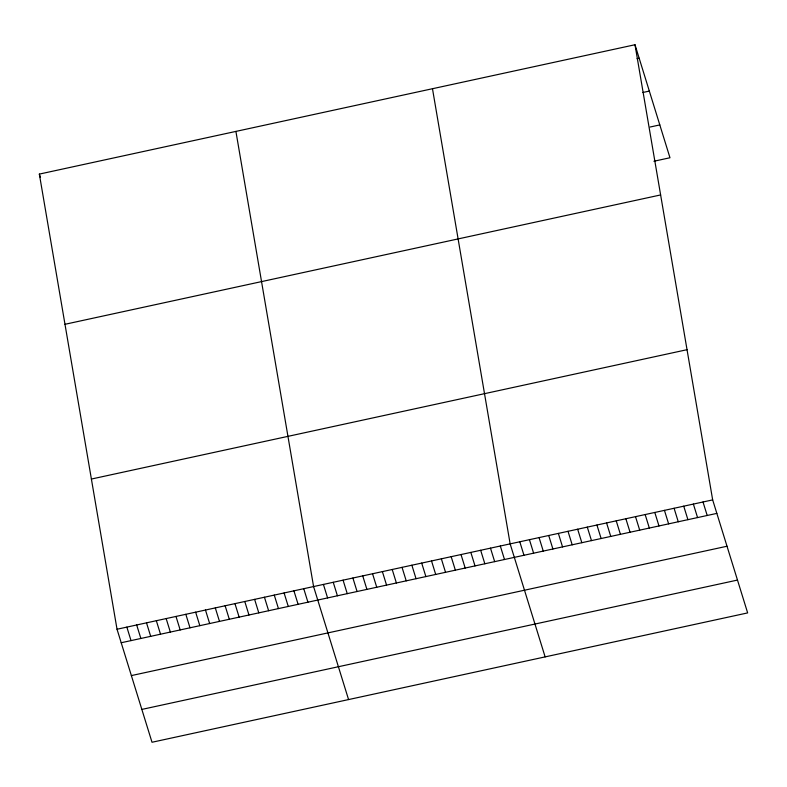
<?xml version="1.0" encoding="UTF-8"?>
<svg xmlns="http://www.w3.org/2000/svg" width="787" height="787" viewBox="0 0 787 787"><rect width="100%" height="100%" fill="white"/><g stroke="black" fill="none" stroke-linecap="round" stroke-linejoin="round"><path stroke-width="1.18" d="M634.991 44.741L712.668 499.893L747.65 612.906L152.009 742.259L117.027 629.246L39.35 174.094L634.991 44.741L669.973 157.754L653.908 161.246M637.027 58.7L639.172 58.238M642.91 92.472L649.334 91.076M650.17 127.012L659.811 124.917M64.987 324.293L660.627 194.94M91.39 479.047L687.031 349.694M117.027 629.246L712.668 499.893M121.198 642.743L716.849 513.39M131.37 675.59L727.011 546.237M141.837 709.421L737.488 580.068M703.017 501.988L707.198 515.485M693.377 504.083L697.557 517.58M683.736 506.179L687.917 519.676M674.095 508.274L678.266 521.771M664.444 510.36L668.625 523.867M654.804 512.455L658.985 525.962M645.163 514.55L649.334 528.057M635.512 516.646L639.693 530.143M625.872 518.741L630.053 532.238M616.231 520.837L620.412 534.334M606.58 522.932L610.761 536.429M596.939 525.027L601.12 538.524M587.299 527.123L591.48 540.62M577.658 529.208L581.829 542.715M568.007 531.304L572.188 544.811M558.367 533.399L562.548 546.906M548.726 535.494L552.897 548.992M539.075 537.59L543.256 551.087M529.435 539.685L533.616 553.182M519.794 541.781L523.975 555.278M545.135 656.889L510.143 543.876L432.476 88.715M500.316 546.011L504.497 559.508M490.488 548.146L494.669 561.643M480.66 550.27L484.841 563.777M470.833 552.405L475.014 565.912M461.005 554.54L465.186 568.047M451.177 556.675L455.358 570.182M441.35 558.809L445.531 572.316M431.522 560.944L435.703 574.451M421.694 563.079L425.875 576.586M411.867 565.214L416.048 578.72M402.039 567.348L406.22 580.845M392.211 569.483L396.392 582.98M382.384 571.618L386.565 585.115M372.556 573.753L376.737 587.25M362.728 575.887L366.909 589.384M352.901 578.022L357.072 591.519M343.073 580.157L347.244 593.654M333.245 582.291L337.416 595.789M323.418 584.426L327.589 597.923M348.572 699.574L313.58 586.561L235.913 131.409M303.752 588.696L307.933 602.193M293.925 590.83L298.106 604.327M284.097 592.965L288.278 606.462M274.269 595.1L278.45 608.597M264.442 597.235L268.623 610.732M254.614 599.36L258.795 612.866M244.787 601.494L248.967 615.001M234.959 603.629L239.14 617.136M225.131 605.764L229.312 619.271M215.304 607.898L219.484 621.405M205.476 610.033L209.657 623.54M195.648 612.168L199.829 625.675M185.821 614.303L190.001 627.81M39.35 174.094L40.393 177.469M175.993 616.437L180.174 629.934M166.165 618.572L170.346 632.069M156.338 620.707L160.518 634.204M146.51 622.842L150.691 636.339M136.682 624.976L140.863 638.473M126.855 627.111L131.026 640.608"/></g></svg>
